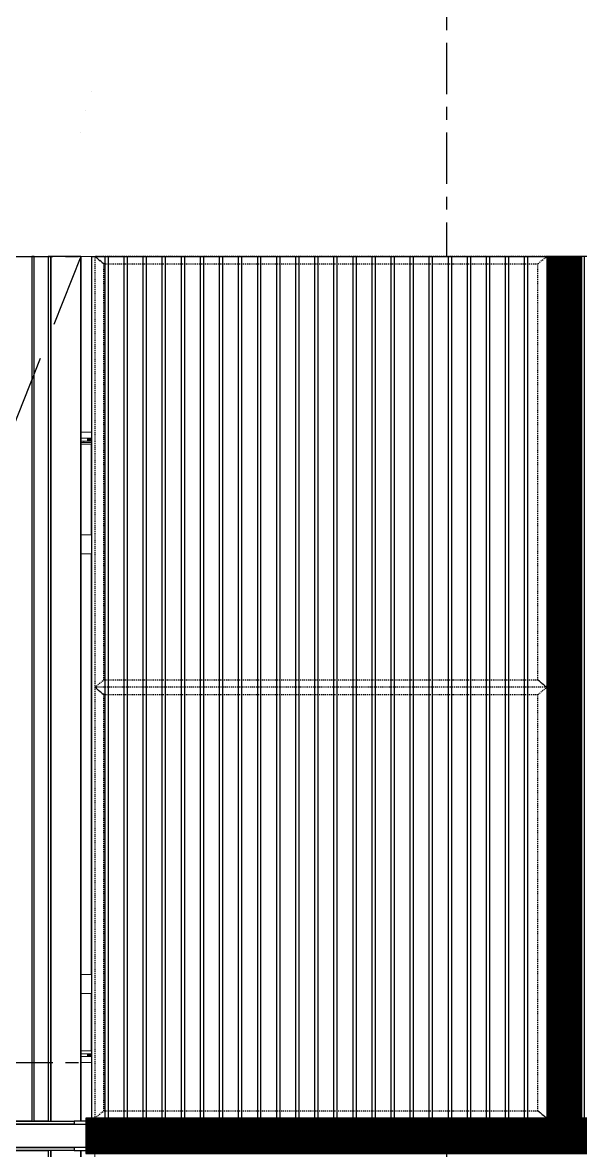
# Model space of a CAD drawing. Header units: millimetres. Extents: x 3774 to 718460, y -768339 to 192544.
# Drawn here: x 390210 to 392111, y -722367 to -718519 of the extents above; entities that cross this region are included whole.
import ezdxf
from ezdxf.enums import TextEntityAlignment as Align
from ezdxf.xclip import XClip

# ---------------------------------------------------------------- set-up
doc = ezdxf.new("R2010")
doc.units = ezdxf.units.MM
doc.header["$XCLIPFRAME"] = 0
doc.set_wipeout_variables(frame=1)
for name, pattern in [('HIDDEN', [0.375, 0.25, -0.125]), ('TA_GL_000.70000', [1.925, 0.7, -0.175, 0.175, -0.175, 0.7]), ('TA_HL_001.00000', [6.5, 3.55, -2.95]), ('XKITLINE00', [0]), ('XKITLINE02', [4, 2, -2])]:
    doc.linetypes.add(name, pattern=pattern)
for name, color, linetype in [('000 - 0_SYM_DWG_GRID-BUBBLE_MAIN_COLOR_1', 7, 'Continuous'), ('000 - 0_SYM_DWG_GRIDLINE_MAIN_COLOR_251', 7, 'Continuous'), ('000 - 0_SYM_DWG_LEVEL_TEXT', 7, 'Continuous'), ('010 - ASPG_EXTR_MAIN_COLOR_2', 7, 'Continuous'), ('010 - ASPG_EXTR_WIPEOUT_', 7, 'Continuous'), ('010 - ASPG_FRAMING_MAIN_COLOR_1', 7, 'Continuous'), ('010 - ASPG_FRAMING_MAIN_COLOR_2', 7, 'Continuous'), ('010 - ASPG_FRAMING_SUB_COLOR_2', 7, 'Continuous'), ('010 - ASPG_FRAMING_SUB_COLOR_3', 7, 'Continuous'), ('010 - ASPG_FRAMING_WIPEOUT_', 7, 'Continuous')]:
    doc.layers.add(name, color=color, linetype=linetype)
doc.layers.add('000_AREA_ASPG_AREA_HATCH_', color=7, linetype='Continuous', plot=False)
doc.layers.add('000_AREA_ASPG_AREA_MAIN_COLOR_1', color=7, linetype='Continuous', plot=False)
doc.layers.add('Bolt', color=7, linetype='Continuous', lineweight=0)
doc.layers.add('Part', color=7, linetype='Continuous', lineweight=0)
doc.styles.add('ARIAL', font='arial.ttf')
doc.styles.add('Arial_1', font='arial.ttf', dxfattribs={"height": 125})
doc.styles.add('TA', font='', dxfattribs={"height": 4.5})
doc.styles.get('TA').set_extended_font_data('Cordia New')

# ---------------------------------------------------------------- blocks, each defined once
blk = doc.blocks.new('*U5900')
at = {"color": 7}
blk.add_point((0, 0), dxfattribs=at)
at = {"layer": '000 - 0_SYM_DWG_LEVEL_TEXT', "color": 7, "style": 'Arial_1'}
for tag, p in [('LV_NAME_1', (-165.775, 11.925)), ('LV_NAME_2', (-165.787, 6.835)), ('LV_NAME_3', (-165.798, 1.744))]:
    blk.add_attdef(tag, p, '', height=3, dxfattribs=at)
blk = doc.blocks.new('*U7973')
at = {"layer": '000 - 0_SYM_DWG_GRIDLINE_MAIN_COLOR_251', "color": 7, "linetype": 'ByBlock', "ltscale": 5}
blk.add_line((16, 0), (-354.338, 0), dxfattribs=at)
at = {"color": 7, "style": 'TA', "flags": 1}
blk.add_attdef('LOCATION', (6, -6), '', height=4.5, rotation=270, dxfattribs=at)
at = {"layer": '000 - 0_SYM_DWG_GRID-BUBBLE_MAIN_COLOR_1', "color": 7, "style": 'ARIAL'}
blk.add_attdef('GRID-HEAD', text='', height=4, rotation=90, dxfattribs=at).set_placement((34, 0), align=Align.MIDDLE_CENTER)
blk = doc.blocks.new('*U5902')
at = {"layer": '000 - 0_SYM_DWG_GRIDLINE_MAIN_COLOR_251', "color": 7, "linetype": 'ByBlock', "ltscale": 5}
blk.add_line((10, 0), (-759, 0), dxfattribs=at)
at = {"color": 7, "style": 'TA', "flags": 1}
blk.add_attdef('LOCATION', (6, -6), '', height=4.5, rotation=270, dxfattribs=at)
blk = doc.blocks.new('W-1-PP19-SE-ENT3_20260407-104913_PP19_ENT3_ELE1_DIMS_1')
at = {"color": 7, "xscale": 50, "yscale": 50, "zscale": 50}
for p in [(-22800, 114550), (-22800, 111800)]:
    blk.add_blockref('*U5900', p, dxfattribs=at)
at = {"layer": '000 - 0_SYM_DWG_GRIDLINE_MAIN_COLOR_251', "color": 7, "linetype": 'TA_GL_000.70000'}
for name, p, xscale, yscale, zscale, rotation in [('*U7973', (-22800, 101510), 50.00000000000007, 50.00000000000007, 50.00000000000007, 270), ('*U5902', (-27800, 114550), 50.00000000000003, 50.00000000000003, 50.00000000000003, 180), ('*U5902', (-27800, 111800), 50.00000000000003, 50.00000000000003, 50.00000000000003, 180)]:
    blk.add_blockref(name, p, dxfattribs=dict(at, xscale=xscale, yscale=yscale, zscale=zscale, rotation=rotation))
blk = doc.blocks.new('*A6183500')
at = {"layer": 'Part', "color": 7, "linetype": 'XKITLINE00', "lineweight": 0}
for p, q in [((2179.569525, -60.453462), (2179.569525, -65.253462)), ((2179.569525, -60.453462), (2328.969438, -60.453462)), ((2179.569525, -65.253462), (2328.969438, -65.253462))]:
    blk.add_line(p, q, dxfattribs=at)
blk = doc.blocks.new('*A6193501')
at = {"layer": 'Part', "color": 7, "linetype": 'XKITLINE00', "lineweight": 0}
for q in [(2179.569525, -87.253462), (2328.969438, -82.453462)]:
    blk.add_line((2179.569525, -82.453462), q, dxfattribs=at)
blk = doc.blocks.new('*A7013583')
at = {"layer": 'Part', "color": 7, "linetype": 'XKITLINE00', "lineweight": 0}
for p, q in [((2214.209518, -68.053462), (2180.609525, -68.053462)), ((2180.609525, -68.573462), (2180.609525, -68.053462)), ((2214.209518, -68.573462), (2214.209518, -68.053462)), ((2214.209518, -68.573462), (2180.609525, -68.573462))]:
    blk.add_line(p, q, dxfattribs=at)
blk = doc.blocks.new('*A7023584')
at = {"layer": 'Part', "color": 7, "linetype": 'XKITLINE00', "lineweight": 0}
for p, q in [((2214.209518, -80.053462), (2180.609525, -80.053462)), ((2180.609525, -80.573462), (2180.609525, -80.053462)), ((2214.209518, -80.573462), (2214.209518, -80.053462)), ((2214.209518, -80.573462), (2180.609525, -80.573462))]:
    blk.add_line(p, q, dxfattribs=at)
blk = doc.blocks.new('*A7063588')
at = {"layer": 'Part', "color": 7, "linetype": 'XKITLINE00', "lineweight": 0}
for p, q in [((2190.369525, -68.053462), (2190.369525, -65.253462)), ((2192.769525, -68.053462), (2192.769525, -65.253462)), ((2190.369525, -80.053462), (2190.369525, -68.573462)), ((2192.769525, -80.053462), (2192.769525, -68.573462)), ((2190.369525, -82.453462), (2190.369525, -80.573462)), ((2192.769525, -82.453462), (2192.769525, -80.573462))]:
    blk.add_line(p, q, dxfattribs=at)
blk = doc.blocks.new('*A8343716')
at = {"layer": 'Part', "color": 7, "linetype": 'XKITLINE00', "lineweight": 0}
for p, q in [((2177.922563, -68.621462), (2177.922563, -68.573462)), ((2179.095383, -68.621462), (2177.922563, -68.621462)), ((2178.615383, -68.621462), (2178.615383, -68.573462)), ((2179.095383, -68.573462), (2179.095383, -68.621462))]:
    blk.add_line(p, q, dxfattribs=at)
blk = doc.blocks.new('*A8353717')
at = {"layer": 'Part', "color": 7, "linetype": 'XKITLINE00', "lineweight": 0}
for p, q in [((2178.248188, -68.861462), (2178.248188, -68.621462)), ((2178.248188, -68.621462), (2178.289758, -68.621462)), ((2178.289758, -68.861462), (2178.289758, -68.621462)), ((2178.769758, -68.621462), (2178.769758, -69.421462)), ((2178.608188, -69.421462), (2178.248188, -68.861462)), ((2178.248188, -68.861462), (2178.289758, -68.861462)), ((2178.289758, -68.861462), (2178.649758, -69.421462)), ((2178.769758, -69.421462), (2178.608188, -69.421462))]:
    blk.add_line(p, q, dxfattribs=at)
blk = doc.blocks.new('*A8363718')
at = {"layer": 'Part', "color": 7, "linetype": 'XKITLINE00', "lineweight": 0}
for p, q in [((2177.922563, -80.621462), (2177.922563, -80.573462)), ((2179.095383, -80.621462), (2177.922563, -80.621462)), ((2178.615383, -80.621462), (2178.615383, -80.573462)), ((2179.095383, -80.573462), (2179.095383, -80.621462))]:
    blk.add_line(p, q, dxfattribs=at)
blk = doc.blocks.new('*A8373719')
at = {"layer": 'Part', "color": 7, "linetype": 'XKITLINE00', "lineweight": 0}
for p, q in [((2178.248188, -80.861462), (2178.248188, -80.621462)), ((2178.248188, -80.621462), (2178.289758, -80.621462)), ((2178.289758, -80.861462), (2178.289758, -80.621462)), ((2178.769758, -80.621462), (2178.769758, -81.421462)), ((2178.608188, -81.421462), (2178.248188, -80.861462)), ((2178.248188, -80.861462), (2178.289758, -80.861462)), ((2178.289758, -80.861462), (2178.649758, -81.421462)), ((2178.769758, -81.421462), (2178.608188, -81.421462))]:
    blk.add_line(p, q, dxfattribs=at)
blk = doc.blocks.new('*A8383720')
at = {"layer": 'Part', "color": 7, "linetype": 'XKITLINE00', "lineweight": 0}
for p, q in [((2178.850468, -65.573462), (2178.850468, -65.493462)), ((2178.885109, -65.573462), (2178.885109, -65.533462)), ((2178.885109, -65.533462), (2179.50616, -65.533462)), ((2179.125109, -65.573462), (2179.125109, -65.533462)), ((2179.26616, -65.533462), (2179.26616, -65.493462)), ((2179.50616, -65.533462), (2179.50616, -65.493462))]:
    blk.add_line(p, q, dxfattribs=at)
blk = doc.blocks.new('*A8393721')
at = {"layer": 'Part', "color": 7, "linetype": 'XKITLINE00', "lineweight": 0}
for p, q in [((2177.729017, -65.253462), (2177.947581, -65.413462)), ((2179.471786, -65.413462), (2179.53035, -65.253462)), ((2179.951786, -65.413462), (2180.17035, -65.253462)), ((2177.947581, -65.413462), (2179.951786, -65.413462))]:
    blk.add_line(p, q, dxfattribs=at)
blk = doc.blocks.new('*A8403722')
at = {"layer": 'Part', "color": 7, "linetype": 'XKITLINE00', "lineweight": 0}
for p, q in [((2177.947581, -65.493462), (2177.947581, -65.413462)), ((2177.947581, -65.413462), (2179.951786, -65.413462)), ((2177.947581, -65.493462), (2179.951786, -65.493462)), ((2179.471786, -65.493462), (2179.471786, -65.413462)), ((2179.951786, -65.413462), (2179.951786, -65.493462))]:
    blk.add_line(p, q, dxfattribs=at)
blk = doc.blocks.new('*A8413723')
at = {"layer": 'Part', "color": 7, "linetype": 'XKITLINE00', "lineweight": 0}
for p, q in [((2177.729017, -82.453462), (2177.947581, -82.293462)), ((2177.947581, -82.293462), (2179.951786, -82.293462)), ((2179.53035, -82.453462), (2179.471786, -82.293462)), ((2179.951786, -82.293462), (2180.17035, -82.453462))]:
    blk.add_line(p, q, dxfattribs=at)
blk = doc.blocks.new('*A8423724')
at = {"layer": 'Part', "color": 7, "linetype": 'XKITLINE00', "lineweight": 0}
for p, q in [((2178.774258, -82.173462), (2178.393207, -82.173462)), ((2178.393207, -82.173462), (2178.393207, -82.213462)), ((2178.774258, -82.133462), (2178.774258, -82.173462)), ((2178.808899, -82.213462), (2178.808899, -82.133462)), ((2179.048899, -82.213462), (2179.048899, -82.133462))]:
    blk.add_line(p, q, dxfattribs=at)
blk = doc.blocks.new('*A8433725')
at = {"layer": 'Part', "color": 7, "linetype": 'XKITLINE00', "lineweight": 0}
for p, q in [((2179.951786, -82.213462), (2177.947581, -82.213462)), ((2177.947581, -82.213462), (2177.947581, -82.293462)), ((2177.947581, -82.293462), (2179.951786, -82.293462)), ((2179.471786, -82.293462), (2179.471786, -82.213462)), ((2179.951786, -82.293462), (2179.951786, -82.213462))]:
    blk.add_line(p, q, dxfattribs=at)
blk = doc.blocks.new('*A8443726')
at = {"layer": 'Part', "color": 7, "linetype": 'XKITLINE00', "lineweight": 0}
for p, q in [((2178.403273, -65.573462), (2179.496094, -65.573462)), ((2178.403273, -68.053462), (2178.403273, -65.573462)), ((2179.096094, -68.053462), (2179.096094, -65.573462)), ((2179.128094, -68.053462), (2179.128094, -65.573462)), ((2179.138468, -68.053462), (2179.138468, -65.573462)), ((2179.464094, -68.053462), (2179.464094, -65.573462)), ((2179.496094, -68.053462), (2179.496094, -65.573462)), ((2179.096094, -80.053462), (2179.096094, -68.573462)), ((2179.128094, -80.053462), (2179.128094, -68.573462)), ((2179.138468, -80.053462), (2179.138468, -68.573462)), ((2179.464094, -80.053462), (2179.464094, -68.573462)), ((2179.496094, -80.053462), (2179.496094, -68.573462)), ((2178.403273, -80.053462), (2178.403273, -69.102705)), ((2179.096094, -82.133462), (2179.096094, -80.573462)), ((2179.128094, -82.133462), (2179.128094, -80.573462)), ((2179.138468, -82.133462), (2179.138468, -80.573462)), ((2179.464094, -82.133462), (2179.464094, -80.573462)), ((2179.496094, -82.133462), (2179.496094, -80.573462)), ((2178.403273, -82.133462), (2178.403273, -81.102705)), ((2178.403273, -82.133462), (2179.496094, -82.133462))]:
    blk.add_line(p, q, dxfattribs=at)
blk = doc.blocks.new('*A8593741')
at = {"layer": 'Bolt'}
for points in [[(2178.853, -68.573), (2178.853, -68.621), (2178.58, -68.621), (2178.58, -68.573)], [(2178.793, -68.525), (2178.793, -68.573), (2178.64, -68.573), (2178.64, -68.525)]]:
    blk.add_hatch(color=7, dxfattribs=at).paths.add_polyline_path(points, flags=17)
at = {"layer": 'Bolt', "color": 7, "linetype": 'XKITLINE02', "lineweight": 0}
for p, q in [((2178.165, -68.621), (2178.165, -68.573)), ((2178.225, -68.573), (2178.225, -68.525)), ((2178.301, -68.685), (2178.301, -68.341)), ((2178.378, -68.573), (2178.378, -68.525)), ((2178.438, -68.621), (2178.438, -68.573))]:
    blk.add_line(p, q, dxfattribs=at)
at = {"layer": 'Bolt', "color": 7, "linetype": 'XKITLINE00', "lineweight": 0}
for p, q in [((2178.58, -68.621), (2178.58, -68.573)), ((2178.64, -68.573), (2178.64, -68.525)), ((2178.717, -68.685), (2178.717, -68.341)), ((2178.793, -68.573), (2178.793, -68.525)), ((2178.853, -68.621), (2178.853, -68.573))]:
    blk.add_line(p, q, dxfattribs=at)
blk = doc.blocks.new('*A8603742')
at = {"layer": 'Bolt'}
for points in [[(2178.853, -80.573), (2178.853, -80.621), (2178.58, -80.621), (2178.58, -80.573)], [(2178.793, -80.525), (2178.793, -80.573), (2178.64, -80.573), (2178.64, -80.525)]]:
    blk.add_hatch(color=7, dxfattribs=at).paths.add_polyline_path(points, flags=17)
at = {"layer": 'Bolt', "color": 7, "linetype": 'XKITLINE02', "lineweight": 0}
for p, q in [((2178.301, -80.685), (2178.301, -80.341)), ((2178.165, -80.621), (2178.165, -80.573)), ((2178.225, -80.573), (2178.225, -80.525)), ((2178.378, -80.573), (2178.378, -80.525)), ((2178.438, -80.621), (2178.438, -80.573))]:
    blk.add_line(p, q, dxfattribs=at)
at = {"layer": 'Bolt', "color": 7, "linetype": 'XKITLINE00', "lineweight": 0}
for p, q in [((2178.717, -80.685), (2178.717, -80.341)), ((2178.58, -80.621), (2178.58, -80.573)), ((2178.64, -80.573), (2178.64, -80.525)), ((2178.793, -80.573), (2178.793, -80.525)), ((2178.853, -80.621), (2178.853, -80.573))]:
    blk.add_line(p, q, dxfattribs=at)
blk = doc.blocks.new('*A8613743')
at = {"layer": 'Bolt'}
for points in [[(2178.259, -65.493), (2178.259, -65.413), (2178.532, -65.413), (2178.532, -65.493)], [(2179.367, -65.493), (2179.367, -65.413), (2179.64, -65.413), (2179.64, -65.493)]]:
    blk.add_hatch(color=7, dxfattribs=at).paths.add_polyline_path(points, flags=17)
at = {"layer": 'Bolt', "color": 7, "linetype": 'XKITLINE00', "lineweight": 0}
for p, q in [((2178.259, -65.413), (2178.259, -65.493)), ((2178.395, -65.35), (2178.395, -65.693)), ((2178.532, -65.413), (2178.532, -65.493)), ((2179.367, -65.413), (2179.367, -65.493)), ((2179.504, -65.35), (2179.504, -65.693)), ((2179.64, -65.413), (2179.64, -65.493))]:
    blk.add_line(p, q, dxfattribs=at)
blk = doc.blocks.new('*A8623744')
at = {"layer": 'Bolt', "color": 7, "linetype": 'XKITLINE02', "lineweight": 0}
blk.add_line((2178.874027, -65.773462), (2179.171386, -65.773462), dxfattribs=at)
blk = doc.blocks.new('*A8633745')
at = {"layer": 'Bolt', "color": 7, "linetype": 'XKITLINE02', "lineweight": 0}
blk.add_line((2179.025339, -81.933462), (2178.727981, -81.933462), dxfattribs=at)
blk = doc.blocks.new('*A8643746')
at = {"layer": 'Bolt'}
for points in [[(2178.259, -82.293), (2178.259, -82.213), (2178.532, -82.213), (2178.532, -82.293)], [(2179.367, -82.293), (2179.367, -82.213), (2179.64, -82.213), (2179.64, -82.293)]]:
    blk.add_hatch(color=7, dxfattribs=at).paths.add_polyline_path(points, flags=17)
at = {"layer": 'Bolt', "color": 7, "linetype": 'XKITLINE00', "lineweight": 0}
for p, q in [((2178.395, -82.357), (2178.395, -82.013)), ((2179.504, -82.357), (2179.504, -82.013)), ((2178.259, -82.293), (2178.259, -82.213)), ((2178.532, -82.293), (2178.532, -82.213)), ((2179.367, -82.293), (2179.367, -82.213)), ((2179.64, -82.293), (2179.64, -82.213))]:
    blk.add_line(p, q, dxfattribs=at)
blk = doc.blocks.new('*A8693751')
at = {"layer": 'Part', "color": 7, "linetype": 'XKITLINE00', "lineweight": 0}
for p, q in [((2181.329603, -82.453462), (2181.489603, -82.293462)), ((2181.489603, -82.293462), (2183.249603, -82.293462)), ((2183.249603, -82.293462), (2183.409603, -82.453462))]:
    blk.add_line(p, q, dxfattribs=at)
blk = doc.blocks.new('*A8703752')
at = {"layer": 'Part', "color": 7, "linetype": 'XKITLINE00', "lineweight": 0}
for p, q in [((2182.345603, -81.421462), (2182.345603, -80.621462)), ((2182.345603, -80.621462), (2182.393603, -80.621462)), ((2182.393603, -81.421462), (2182.393603, -80.621462)), ((2182.345603, -80.861462), (2182.393603, -80.861462)), ((2182.345603, -81.421462), (2182.393603, -81.421462))]:
    blk.add_line(p, q, dxfattribs=at)
blk = doc.blocks.new('*A8713753')
at = {"layer": 'Part', "color": 7, "linetype": 'XKITLINE00', "lineweight": 0}
for p, q in [((2181.969603, -80.573462), (2181.969603, -80.621462)), ((2181.969603, -80.621462), (2182.769603, -80.621462)), ((2182.769603, -80.621462), (2182.769603, -80.573462))]:
    blk.add_line(p, q, dxfattribs=at)
blk = doc.blocks.new('*A8723754')
at = {"layer": 'Part', "color": 7, "linetype": 'XKITLINE00', "lineweight": 0}
for p, q in [((2181.969603, -68.573462), (2181.969603, -68.621462)), ((2181.969603, -68.621462), (2182.769603, -68.621462)), ((2182.769603, -68.621462), (2182.769603, -68.573462))]:
    blk.add_line(p, q, dxfattribs=at)
blk = doc.blocks.new('*A8733755')
at = {"layer": 'Part', "color": 7, "linetype": 'XKITLINE00', "lineweight": 0}
for p, q in [((2182.345603, -69.421462), (2182.345603, -68.621462)), ((2182.345603, -68.621462), (2182.393603, -68.621462)), ((2182.393603, -69.421462), (2182.393603, -68.621462)), ((2182.345603, -68.861462), (2182.393603, -68.861462)), ((2182.345603, -69.421462), (2182.393603, -69.421462))]:
    blk.add_line(p, q, dxfattribs=at)
blk = doc.blocks.new('*A8743756')
at = {"layer": 'Part', "color": 7, "linetype": 'XKITLINE00', "lineweight": 0}
for p, q in [((2182.393603, -65.573462), (2182.393603, -65.493462)), ((2182.433603, -65.573462), (2182.433603, -65.533462)), ((2182.433603, -65.533462), (2182.873603, -65.533462)), ((2182.873603, -65.533462), (2182.873603, -65.493462))]:
    blk.add_line(p, q, dxfattribs=at)
blk = doc.blocks.new('*A8753757')
at = {"layer": 'Part', "color": 7, "linetype": 'XKITLINE00', "lineweight": 0}
for p, q in [((2181.489603, -65.413462), (2181.329603, -65.253462)), ((2183.409603, -65.253462), (2183.249603, -65.413462)), ((2183.249603, -65.413462), (2181.489603, -65.413462))]:
    blk.add_line(p, q, dxfattribs=at)
blk = doc.blocks.new('*A8763758')
at = {"layer": 'Part', "color": 7, "linetype": 'XKITLINE00', "lineweight": 0}
for p, q in [((2181.489603, -65.493462), (2181.489603, -65.413462)), ((2181.489603, -65.413462), (2183.249603, -65.413462)), ((2181.489603, -65.493462), (2183.249603, -65.493462)), ((2183.249603, -65.493462), (2183.249603, -65.413462))]:
    blk.add_line(p, q, dxfattribs=at)
blk = doc.blocks.new('*A8773759')
at = {"layer": 'Part', "color": 7, "linetype": 'XKITLINE00', "lineweight": 0}
for p, q in [((2150.000175, -65.253462), (2150.000175, -60.453462)), ((2150.000175, -60.453462), (2179.569525, -60.453462)), ((2179.569525, -65.253462), (2179.569525, -60.453462)), ((2150.000175, -65.253462), (2179.569525, -65.253462))]:
    blk.add_line(p, q, dxfattribs=at)
blk = doc.blocks.new('*A8783760')
at = {"layer": 'Part', "color": 7, "linetype": 'XKITLINE00', "lineweight": 0}
for p, q in [((2180.065187, -68.053462), (2150.601224, -68.053462)), ((2150.601224, -68.573462), (2150.601224, -68.053462)), ((2179.56513, -68.573462), (2179.56513, -68.053462)), ((2179.597134, -68.525462), (2179.597134, -68.053462)), ((2180.033183, -68.053462), (2180.033183, -68.525462)), ((2180.065187, -68.573462), (2180.065187, -68.053462)), ((2180.065187, -68.573462), (2150.601224, -68.573462)), ((2180.033183, -68.525462), (2179.597134, -68.525462))]:
    blk.add_line(p, q, dxfattribs=at)
blk = doc.blocks.new('*A8793761')
at = {"layer": 'Part', "color": 7, "linetype": 'XKITLINE00', "lineweight": 0}
for p, q in [((2180.065187, -80.053462), (2150.601224, -80.053462)), ((2150.601224, -80.573462), (2150.601224, -80.053462)), ((2179.56513, -80.573462), (2179.56513, -80.053462)), ((2179.597134, -80.525462), (2179.597134, -80.053462)), ((2180.033183, -80.053462), (2180.033183, -80.525462)), ((2180.065187, -80.573462), (2180.065187, -80.053462)), ((2180.065187, -80.573462), (2150.601224, -80.573462)), ((2180.033183, -80.525462), (2179.597134, -80.525462))]:
    blk.add_line(p, q, dxfattribs=at)
blk = doc.blocks.new('*A8803762')
at = {"layer": 'Part', "color": 7, "linetype": 'XKITLINE00', "lineweight": 0}
for p, q in [((2150.000175, -87.253462), (2150.000175, -82.453462)), ((2150.000175, -82.453462), (2179.569525, -82.453462)), ((2179.569525, -87.253462), (2179.569525, -82.453462)), ((2150.000175, -87.253462), (2179.569525, -87.253462))]:
    blk.add_line(p, q, dxfattribs=at)
blk = doc.blocks.new('*A9043786')
at = {"layer": 'Bolt', "color": 7, "linetype": 'XKITLINE02', "lineweight": 0}
for p, q in [((2182.345603, -81.877462), (2182.305603, -81.877462)), ((2182.393603, -81.877462), (2182.345603, -81.877462)), ((2182.456963, -81.933462), (2182.113603, -81.933462)), ((2182.345603, -81.989462), (2182.305603, -81.989462)), ((2182.393603, -81.989462), (2182.345603, -81.989462))]:
    blk.add_line(p, q, dxfattribs=at)
blk = doc.blocks.new('*A9053787')
at = {"layer": 'Bolt'}
for points in [[(2182.074, -80.573), (2182.074, -80.525), (2182.186, -80.525), (2182.186, -80.573)], [(2182.074, -80.621), (2182.074, -80.573), (2182.186, -80.573), (2182.186, -80.621)], [(2182.554, -80.573), (2182.554, -80.525), (2182.666, -80.525), (2182.666, -80.573)], [(2182.554, -80.621), (2182.554, -80.573), (2182.666, -80.573), (2182.666, -80.621)]]:
    blk.add_hatch(color=7, dxfattribs=at).paths.add_polyline_path(points, flags=17)
at = {"layer": 'Bolt', "color": 7, "linetype": 'XKITLINE00', "lineweight": 0}
for p, q in [((2182.13, -80.685), (2182.13, -80.341)), ((2182.61, -80.685), (2182.61, -80.341)), ((2182.074, -80.573), (2182.074, -80.525)), ((2182.074, -80.621), (2182.074, -80.573)), ((2182.186, -80.573), (2182.186, -80.525)), ((2182.186, -80.621), (2182.186, -80.573)), ((2182.554, -80.573), (2182.554, -80.525)), ((2182.554, -80.621), (2182.554, -80.573)), ((2182.666, -80.573), (2182.666, -80.525)), ((2182.666, -80.621), (2182.666, -80.573))]:
    blk.add_line(p, q, dxfattribs=at)
blk = doc.blocks.new('*A9063788')
at = {"layer": 'Bolt'}
for points in [[(2182.074, -68.573), (2182.074, -68.525), (2182.186, -68.525), (2182.186, -68.573)], [(2182.074, -68.621), (2182.074, -68.573), (2182.186, -68.573), (2182.186, -68.621)], [(2182.554, -68.573), (2182.554, -68.525), (2182.666, -68.525), (2182.666, -68.573)], [(2182.554, -68.621), (2182.554, -68.573), (2182.666, -68.573), (2182.666, -68.621)]]:
    blk.add_hatch(color=7, dxfattribs=at).paths.add_polyline_path(points, flags=17)
at = {"layer": 'Bolt', "color": 7, "linetype": 'XKITLINE00', "lineweight": 0}
for p, q in [((2182.074, -68.573), (2182.074, -68.525)), ((2182.074, -68.621), (2182.074, -68.573)), ((2182.13, -68.685), (2182.13, -68.341)), ((2182.186, -68.573), (2182.186, -68.525)), ((2182.186, -68.621), (2182.186, -68.573)), ((2182.554, -68.573), (2182.554, -68.525)), ((2182.554, -68.621), (2182.554, -68.573)), ((2182.61, -68.685), (2182.61, -68.341)), ((2182.666, -68.573), (2182.666, -68.525)), ((2182.666, -68.621), (2182.666, -68.573))]:
    blk.add_line(p, q, dxfattribs=at)
blk = doc.blocks.new('*A9073789')
at = {"layer": 'Bolt'}
for points in [[(2181.786, -65.413), (2181.786, -65.493), (2181.674, -65.493), (2181.674, -65.413)], [(2183.066, -65.413), (2183.066, -65.493), (2182.954, -65.493), (2182.954, -65.413)]]:
    blk.add_hatch(color=7, dxfattribs=at).paths.add_polyline_path(points, flags=17)
at = {"layer": 'Bolt', "color": 7, "linetype": 'XKITLINE00', "lineweight": 0}
for p, q in [((2181.674, -65.413), (2181.674, -65.493)), ((2181.73, -65.35), (2181.73, -65.693)), ((2181.786, -65.413), (2181.786, -65.493)), ((2182.954, -65.413), (2182.954, -65.493)), ((2183.01, -65.35), (2183.01, -65.693)), ((2183.066, -65.413), (2183.066, -65.493))]:
    blk.add_line(p, q, dxfattribs=at)
blk = doc.blocks.new('*A9083790')
at = {"layer": 'Bolt', "color": 7, "linetype": 'XKITLINE02', "lineweight": 0}
for p, q in [((2182.282243, -65.773462), (2182.625603, -65.773462)), ((2182.345603, -65.717462), (2182.393603, -65.717462)), ((2182.345603, -65.829462), (2182.393603, -65.829462)), ((2182.393603, -65.717462), (2182.433603, -65.717462)), ((2182.393603, -65.829462), (2182.433603, -65.829462))]:
    blk.add_line(p, q, dxfattribs=at)
blk = doc.blocks.new('*A9193801')
at = {"layer": 'Part', "color": 7, "linetype": 'XKITLINE00', "lineweight": 0}
for p, q in [((2182.769603, -65.573462), (2181.969603, -65.573462)), ((2181.969603, -68.053462), (2181.969603, -65.573462)), ((2182.769603, -68.053462), (2182.769603, -65.573462)), ((2181.969603, -80.053462), (2181.969603, -68.621462)), ((2182.769603, -80.053462), (2182.769603, -68.621462)), ((2181.969603, -82.133462), (2181.969603, -80.621462)), ((2182.769603, -82.133462), (2182.769603, -80.621462)), ((2181.969603, -82.133462), (2182.769603, -82.133462))]:
    blk.add_line(p, q, dxfattribs=at)
blk = doc.blocks.new('*A9233805')
at = {"layer": 'Part', "color": 7, "linetype": 'XKITLINE00', "lineweight": 0}
for p, q in [((2183.249603, -82.213462), (2181.489603, -82.213462)), ((2181.489603, -82.213462), (2181.489603, -82.293462)), ((2183.249603, -82.293462), (2181.489603, -82.293462)), ((2183.249603, -82.213462), (2183.249603, -82.293462))]:
    blk.add_line(p, q, dxfattribs=at)
blk = doc.blocks.new('*A9243806')
at = {"layer": 'Part', "color": 7, "linetype": 'XKITLINE00', "lineweight": 0}
for p, q in [((2182.305603, -82.173462), (2181.865603, -82.173462)), ((2181.865603, -82.173462), (2181.865603, -82.213462)), ((2182.305603, -82.133462), (2182.305603, -82.173462)), ((2182.345603, -82.213462), (2182.345603, -82.133462))]:
    blk.add_line(p, q, dxfattribs=at)
blk = doc.blocks.new('*A9263808')
at = {"layer": 'Bolt'}
for points in [[(2181.786, -82.213), (2181.786, -82.293), (2181.674, -82.293), (2181.674, -82.213)], [(2183.066, -82.213), (2183.066, -82.293), (2182.954, -82.293), (2182.954, -82.213)]]:
    blk.add_hatch(color=7, dxfattribs=at).paths.add_polyline_path(points, flags=17)
at = {"layer": 'Bolt', "color": 7, "linetype": 'XKITLINE00', "lineweight": 0}
for p, q in [((2181.73, -82.357), (2181.73, -82.013)), ((2183.01, -82.357), (2183.01, -82.013)), ((2181.674, -82.293), (2181.674, -82.213)), ((2181.786, -82.293), (2181.786, -82.213)), ((2182.954, -82.293), (2182.954, -82.213)), ((2183.066, -82.293), (2183.066, -82.213))]:
    blk.add_line(p, q, dxfattribs=at)
blk = doc.blocks.new('W-1-PP19-SE-ENT3_20260407-111149_PP19_ENT3_SE_ELE3')
at = {"color": 7, "lineweight": 0, "xscale": 125, "yscale": 125, "zscale": 125}
for name in ['*A8773759', '*A6183500', '*A8393721', '*A8613743', '*A8753757', '*A9073789', '*A7063588', '*A8403722', '*A8443726', '*A8383720', '*A8763758', '*A9193801', '*A8743756', '*A8623744', '*A9083790', '*A8783760', '*A7013583', '*A8593741', '*A9063788', '*A8343716', '*A8353717', '*A8723754', '*A8733755', '*A8793761', '*A7023584', '*A8603742', '*A9053787', '*A8363718', '*A8373719', '*A8713753', '*A8703752', '*A8633745', '*A9043786', '*A8433725', '*A8643746', '*A8423724', '*A9233805', '*A9263808', '*A9243806', '*A8803762', '*A8413723', '*A6193501', '*A8693751']:
    blk.add_blockref(name, (-296446.190625, 122106.68275), dxfattribs=at)
blk = doc.blocks.new('*U6997')
at = {"color": 7}
blk.add_wipeout([(0, 0), (3761.7, 0), (3761.7, 2950), (0, 2950)], dxfattribs=at)
blk.add_lwpolyline([(0, 0), (3761.7, 0), (3761.7, 2950), (0, 2950)], close=True, dxfattribs=at)
blk = doc.blocks.new('*U6996')
at = {"color": 7}
blk.add_wipeout([(0, 0), (3761.7, 0), (3761.7, 2900), (0, 2900)], dxfattribs=at)
blk.add_lwpolyline([(0, 0), (3761.7, 0), (3761.7, 2900), (0, 2900)], close=True, dxfattribs=at)
blk = doc.blocks.new('*U5932')
at = {"color": 7}
blk.add_wipeout([(0, 0), (8.7, 0), (8.7, 8350), (0, 8350)], dxfattribs=at)
blk.add_lwpolyline([(0, 0), (8.7, 0), (8.7, 8350), (0, 8350)], close=True, dxfattribs=at)
blk = doc.blocks.new('*U5933')
at = {"color": 7}
blk.add_wipeout([(0, 0), (102.2, 0), (102.2, 8350), (0, 8350)], dxfattribs=at)
blk.add_lwpolyline([(0, 0), (102.2, 0), (102.2, 8350), (0, 8350)], close=True, dxfattribs=at)
blk = doc.blocks.new('000_ASPG_TYP_FILES_FRAMING_EXTR_BREAKLINE__FRONT_VIEW_')
at = {"color": 7}
blk.add_wipeout([(0, -40), (140, -40), (140, 40), (0, 40)], dxfattribs=at).dxf.layer = '010 - ASPG_FRAMING_WIPEOUT_'
at = {"layer": '010 - ASPG_FRAMING_MAIN_COLOR_2', "color": 7}
blk.add_lwpolyline([(0, -40), (140, -40), (140, 40), (0, 40)], close=True, dxfattribs=at)
at = {"color": 7}
for points in [[(-40, 40), (180, 40), (180, 50), (-40, 50)], [(-40, -50), (180, -50), (180, -40), (-40, -40)]]:
    blk.add_wipeout(points, dxfattribs=at).dxf.layer = '010 - ASPG_FRAMING_WIPEOUT_'
at = {"layer": '010 - ASPG_FRAMING_MAIN_COLOR_1', "color": 7}
for points in [[(-40, 40), (180, 40), (180, 50), (-40, 50)], [(-40, -50), (180, -50), (180, -40), (-40, -40)]]:
    blk.add_lwpolyline(points, close=True, dxfattribs=at)
blk = doc.blocks.new('000_ASPG_TYP_FILES_FRAMING_EXTR_BREAKLINE__FROFADadffASafafsAFNT_VIEW')
at = {"color": 7}
blk.add_blockref('000_ASPG_TYP_FILES_FRAMING_EXTR_BREAKLINE__FRONT_VIEW_', (0, 0), dxfattribs=at)
blk = doc.blocks.new('*U5950')
at = {"color": 7}
blk.add_wipeout([(0, 0), (8.7, 0), (8.7, 2950), (0, 2950)], dxfattribs=at)
blk.add_lwpolyline([(0, 0), (8.7, 0), (8.7, 2950), (0, 2950)], close=True, dxfattribs=at)
blk = doc.blocks.new('*U5945')
at = {"color": 7}
blk.add_wipeout([(0, -40), (3704.6, -40), (3704.6, 40), (0, 40)], dxfattribs=at).dxf.layer = '010 - ASPG_FRAMING_WIPEOUT_'
at = {"layer": '010 - ASPG_FRAMING_SUB_COLOR_3', "color": 7}
blk.add_lwpolyline([(0, -40), (3704.6, -40), (3704.6, 40), (0, 40)], close=True, dxfattribs=at)
at = {"color": 7}
for points in [[(-40, 40), (3779.6, 40), (3779.6, 50), (-40, 50)], [(-40, -50), (3779.6, -50), (3779.6, -40), (-40, -40)]]:
    blk.add_wipeout(points, dxfattribs=at).dxf.layer = '010 - ASPG_FRAMING_WIPEOUT_'
at = {"layer": '010 - ASPG_FRAMING_SUB_COLOR_2', "color": 7}
for points in [[(-40, 40), (3779.6, 40), (3779.6, 50), (-40, 50)], [(-40, -50), (3779.6, -50), (3779.6, -40), (-40, -40)]]:
    blk.add_lwpolyline(points, close=True, dxfattribs=at)
blk = doc.blocks.new('*U7969')
at = {"color": 7}
blk.add_wipeout([(0, -40), (18510.6, -40), (18510.6, 40), (0, 40)], dxfattribs=at).dxf.layer = '010 - ASPG_FRAMING_WIPEOUT_'
at = {"layer": '010 - ASPG_FRAMING_MAIN_COLOR_2', "color": 7}
blk.add_lwpolyline([(0, -40), (18510.6, -40), (18510.6, 40), (0, 40)], close=True, dxfattribs=at)
at = {"color": 7}
for points in [[(-40, 40), (18511, 40), (18511, 50), (-40, 50)], [(-40, -50), (18511, -50), (18511, -40), (-40, -40)]]:
    blk.add_wipeout(points, dxfattribs=at).dxf.layer = '010 - ASPG_FRAMING_WIPEOUT_'
at = {"layer": '010 - ASPG_FRAMING_MAIN_COLOR_1', "color": 7}
for points in [[(-40, 40), (18511, 40), (18511, 50), (-40, 50)], [(-40, -50), (18511, -50), (18511, -40), (-40, -40)]]:
    blk.add_lwpolyline(points, close=True, dxfattribs=at)
blk = doc.blocks.new('*U8005')
at = {"color": 7}
blk.add_wipeout([(50, 0), (1350, 0), (1350, 2940), (50, 2940)], dxfattribs=at).dxf.layer = '010 - ASPG_EXTR_WIPEOUT_'
at = {"layer": '010 - ASPG_EXTR_MAIN_COLOR_2', "color": 7}
for points in [[(123.5, 0), (133.8, 0), (133.8, 2940), (123.5, 2940)], [(188.5, 0), (198.8, 0), (198.8, 2940), (188.5, 2940)], [(253.5, 0), (263.8, 0), (263.8, 2940), (253.5, 2940)], [(318.5, 0), (328.8, 0), (328.8, 2940), (318.5, 2940)], [(383.5, 0), (393.8, 0), (393.8, 2940), (383.5, 2940)], [(448.5, 0), (458.8, 0), (458.8, 2940), (448.5, 2940)], [(513.5, 0), (523.8, 0), (523.8, 2940), (513.5, 2940)], [(578.5, 0), (588.8, 0), (588.8, 2940), (578.5, 2940)], [(643.5, 0), (653.8, 0), (653.8, 2940), (643.5, 2940)], [(708.5, 0), (718.8, 0), (718.8, 2940), (708.5, 2940)], [(773.5, 0), (783.8, 0), (783.8, 2940), (773.5, 2940)], [(838.5, 0), (848.8, 0), (848.8, 2940), (838.5, 2940)], [(903.5, 0), (913.8, 0), (913.8, 2940), (903.5, 2940)], [(968.5, 0), (978.8, 0), (978.8, 2940), (968.5, 2940)], [(1033.5, 0), (1043.8, 0), (1043.8, 2940), (1033.5, 2940)], [(1098.5, 0), (1108.8, 0), (1108.8, 2940), (1098.5, 2940)], [(1163.5, 0), (1173.8, 0), (1173.8, 2940), (1163.5, 2940)], [(1228.5, 0), (1238.8, 0), (1238.8, 2940), (1228.5, 2940)]]:
    blk.add_lwpolyline(points, close=True, dxfattribs=at)
at = {"layer": '010 - ASPG_FRAMING_SUB_COLOR_2', "color": 7}
blk.add_lwpolyline([(50, 0), (1350, 0), (1350, 2940), (50, 2940)], close=True, dxfattribs=at)
at = {"color": 7}
for points in [[(-50, 0), (50, 0), (50, 2940), (-50, 2940)], [(1350, 0), (1450, 0), (1450, 2940), (1350, 2940)]]:
    blk.add_wipeout(points, dxfattribs=at).dxf.layer = '010 - ASPG_EXTR_WIPEOUT_'
at = {"layer": '010 - ASPG_EXTR_MAIN_COLOR_2', "color": 7}
blk.add_lwpolyline([(58.5, 0), (68.8, 0), (68.8, 2940), (58.5, 2940)], close=True, dxfattribs=at)
at = {"layer": '010 - ASPG_FRAMING_MAIN_COLOR_1', "color": 7}
for points in [[(-50, 0), (-40, 0), (-40, 2940), (-50, 2940)], [(40, 0), (50, 0), (50, 2940), (40, 2940)], [(1350, 0), (1360, 0), (1360, 2940), (1350, 2940)], [(1440, 0), (1450, 0), (1450, 2940), (1440, 2940)]]:
    blk.add_lwpolyline(points, close=True, dxfattribs=at)
at = {"layer": '010 - ASPG_FRAMING_SUB_COLOR_2', "color": 7}
for points in [[(-50, 0), (50, 0), (50, 2940), (-50, 2940)], [(1350, 0), (1450, 0), (1450, 2940), (1350, 2940)]]:
    blk.add_lwpolyline(points, close=True, dxfattribs=at)
blk = doc.blocks.new('*U8003')
at = {"color": 7}
blk.add_wipeout([(50, 0), (1610, 0), (1610, 2940), (50, 2940)], dxfattribs=at).dxf.layer = '010 - ASPG_EXTR_WIPEOUT_'
at = {"layer": '010 - ASPG_EXTR_MAIN_COLOR_2', "color": 7}
for points in [[(125, 0), (135.2, 0), (135.2, 2940), (125, 2940)], [(190, 0), (200.2, 0), (200.2, 2940), (190, 2940)], [(255, 0), (265.2, 0), (265.2, 2940), (255, 2940)], [(320, 0), (330.2, 0), (330.2, 2940), (320, 2940)], [(385, 0), (395.2, 0), (395.2, 2940), (385, 2940)], [(450, 0), (460.2, 0), (460.2, 2940), (450, 2940)], [(515, 0), (525.2, 0), (525.2, 2940), (515, 2940)], [(580, 0), (590.2, 0), (590.2, 2940), (580, 2940)], [(645, 0), (655.2, 0), (655.2, 2940), (645, 2940)], [(710, 0), (720.2, 0), (720.2, 2940), (710, 2940)], [(775, 0), (785.2, 0), (785.2, 2940), (775, 2940)], [(840, 0), (850.2, 0), (850.2, 2940), (840, 2940)], [(905, 0), (915.2, 0), (915.2, 2940), (905, 2940)], [(970, 0), (980.2, 0), (980.2, 2940), (970, 2940)], [(1035, 0), (1045.2, 0), (1045.2, 2940), (1035, 2940)], [(1100, 0), (1110.2, 0), (1110.2, 2940), (1100, 2940)], [(1165, 0), (1175.2, 0), (1175.2, 2940), (1165, 2940)], [(1230, 0), (1240.2, 0), (1240.2, 2940), (1230, 2940)], [(1295, 0), (1305.2, 0), (1305.2, 2940), (1295, 2940)], [(1360, 0), (1370.2, 0), (1370.2, 2940), (1360, 2940)], [(1425, 0), (1435.2, 0), (1435.2, 2940), (1425, 2940)], [(1490, 0), (1500.2, 0), (1500.2, 2940), (1490, 2940)], [(1555, 0), (1565.2, 0), (1565.2, 2940), (1555, 2940)]]:
    blk.add_lwpolyline(points, close=True, dxfattribs=at)
at = {"layer": '010 - ASPG_FRAMING_SUB_COLOR_2', "color": 7}
blk.add_lwpolyline([(50, 0), (1610, 0), (1610, 2940), (50, 2940)], close=True, dxfattribs=at)
at = {"color": 7}
blk.add_wipeout([(-50, 0), (50, 0), (50, 2940), (-50, 2940)], dxfattribs=at).dxf.layer = '010 - ASPG_EXTR_WIPEOUT_'
at = {"layer": '010 - ASPG_FRAMING_MAIN_COLOR_1', "color": 7}
for points in [[(-50, 0), (-40, 0), (-40, 2940), (-50, 2940)], [(40, 0), (50, 0), (50, 2940), (40, 2940)]]:
    blk.add_lwpolyline(points, close=True, dxfattribs=at)
at = {"layer": '010 - ASPG_FRAMING_SUB_COLOR_2', "color": 7}
blk.add_lwpolyline([(-50, 0), (50, 0), (50, 2940), (-50, 2940)], close=True, dxfattribs=at)
blk = doc.blocks.new('*U8145')
at = {"layer": '010 - ASPG_FRAMING_SUB_COLOR_3', "color": 7, "linetype": 'ByBlock'}
for points in [[(0, 0), (0, 1540), (25, 1510), (25, 30), (0, 0)], [(1470, 1540), (0, 1540), (25, 1510), (1445, 1510)], [(1470, 0), (1470, 1540), (1445, 1510), (1445, 30), (1470, 0)], [(25, 30), (1445, 30), (1470, 0), (0, 0), (25, 30)]]:
    blk.add_lwpolyline(points, close=True, dxfattribs=at)
blk = doc.blocks.new('*U8194')
at = {"layer": '000_AREA_ASPG_AREA_HATCH_', "transparency": 33554539}
h = blk.add_hatch(dxfattribs=at)
h.set_pattern_fill('ANSI31')
h.set_pattern_definition([(45, (-24.4354, 2914.1105), (-2.245064, 2.245064), [])])
h.paths.add_polyline_path([(-60, 0), (60, 0), (60, 2940), (-60, 2940)])
at = {"layer": '000_AREA_ASPG_AREA_MAIN_COLOR_1', "color": 7}
blk.add_lwpolyline([(-60, 0), (60, 0), (60, 2940), (-60, 2940)], close=True, dxfattribs=at)
blk = doc.blocks.new('*U8197')
at = {"layer": '000_AREA_ASPG_AREA_HATCH_', "transparency": 33554539}
h = blk.add_hatch(dxfattribs=at)
h.set_pattern_fill('ANSI31')
h.set_pattern_definition([(45, (-24.4354, 18485.126), (-2.24506403, 2.24506403), [])])
h.paths.add_polyline_path([(-60, 0), (60, 0), (60, 18511), (-60, 18511)])
at = {"layer": '000_AREA_ASPG_AREA_MAIN_COLOR_1', "color": 7}
blk.add_lwpolyline([(-60, 0), (60, 0), (60, 18511), (-60, 18511)], close=True, dxfattribs=at)

msp = doc.modelspace()

# ---------------------------------------------------------------- block references
at = {"color": 7}
ref = msp.add_blockref('W-1-PP19-SE-ENT3_20260407-111149_PP19_ENT3_SE_ELE3', (414456.105, -833866.64), dxfattribs=at)
XClip(ref).set_block_clipping_path([(-32830.0732933623, 98192.9450294074), (1428.5091477262, 121044.4843190958)])

# ---------------------------------------------------------------- next in the draw order: linework, layer by layer
for centre in [(390443.384, -718753.816), (390425.697, -718819.816), (390405.598, -718894.816)]:
    msp.add_arc(centre, 0.5, 239.996242, 270, dxfattribs=at)

# ---------------------------------------------------------------- next in the draw order: block references
at = {"color": 7, "xscale": -1}
for name, p in [('*U6997', (390407.768, -722266.64)), ('*U6996', (390407.768, -725266.64))]:
    msp.add_blockref(name, p, dxfattribs=at)

# ---------------------------------------------------------------- next in the draw order: block references
at = {"color": 7}
for name, p in [('*U5950', (390240.574, -722266.64)), ('*U5932', (390296.863, -727666.64))]:
    msp.add_blockref(name, p, dxfattribs=at)

# ---------------------------------------------------------------- next in the draw order: block references
msp.add_blockref('*U5933', (390305.597, -727666.64), dxfattribs=at)

# ---------------------------------------------------------------- next in the draw order: block references
at = {"color": 7, "xscale": -1, "rotation": 180}
msp.add_blockref('000_ASPG_TYP_FILES_FRAMING_EXTR_BREAKLINE__FROFADadffASafafsAFNT_VIEW', (390425.697, -722316.64), dxfattribs=at)

# ---------------------------------------------------------------- next in the draw order: block references
at = {"color": 7, "xscale": -1}
msp.add_blockref('*U5945', (390425.697, -722316.64), dxfattribs=at)

# ---------------------------------------------------------------- next in the draw order: block references
at = {"color": 7}
msp.add_blockref('*U7969', (390425.697, -722316.64), dxfattribs=at)

# ---------------------------------------------------------------- next in the draw order: linework, layer by layer
at = {"layer": 'Defpoints', "color": 7, "linetype": 'HIDDEN', "ltscale": 1000}
msp.add_line((390407.768, -719316.64), (382400.541, -739502.489), dxfattribs=at)

# ---------------------------------------------------------------- next in the draw order: block references
at = {"color": 7}
msp.add_blockref('W-1-PP19-SE-ENT3_20260407-104913_PP19_ENT3_ELE1_DIMS_1', (414456.105, -833866.64), dxfattribs=at)

# ---------------------------------------------------------------- next in the draw order: block references
msp.add_blockref('*U8005', (392056.105, -722256.64), dxfattribs=at)

# ---------------------------------------------------------------- next in the draw order: block references
at = {"color": 7, "xscale": -1}
msp.add_blockref('*U8003', (392056.105, -722256.64), dxfattribs=at)

# ---------------------------------------------------------------- next in the draw order: block references
at = {"color": 7, "linetype": 'TA_HL_001.00000', "rotation": 89.99999999999994}
for p in [(391996.105, -720786.64), (391996.105, -722256.64)]:
    msp.add_blockref('*U8145', p, dxfattribs=at)
at = {"color": 7}
msp.add_blockref('*U8194', (392056.105, -722256.64), dxfattribs=at)
at = {"color": 7, "rotation": 270}
msp.add_blockref('*U8197', (390425.697, -722316.64), dxfattribs=at)

doc.saveas('drawing.dxf')
